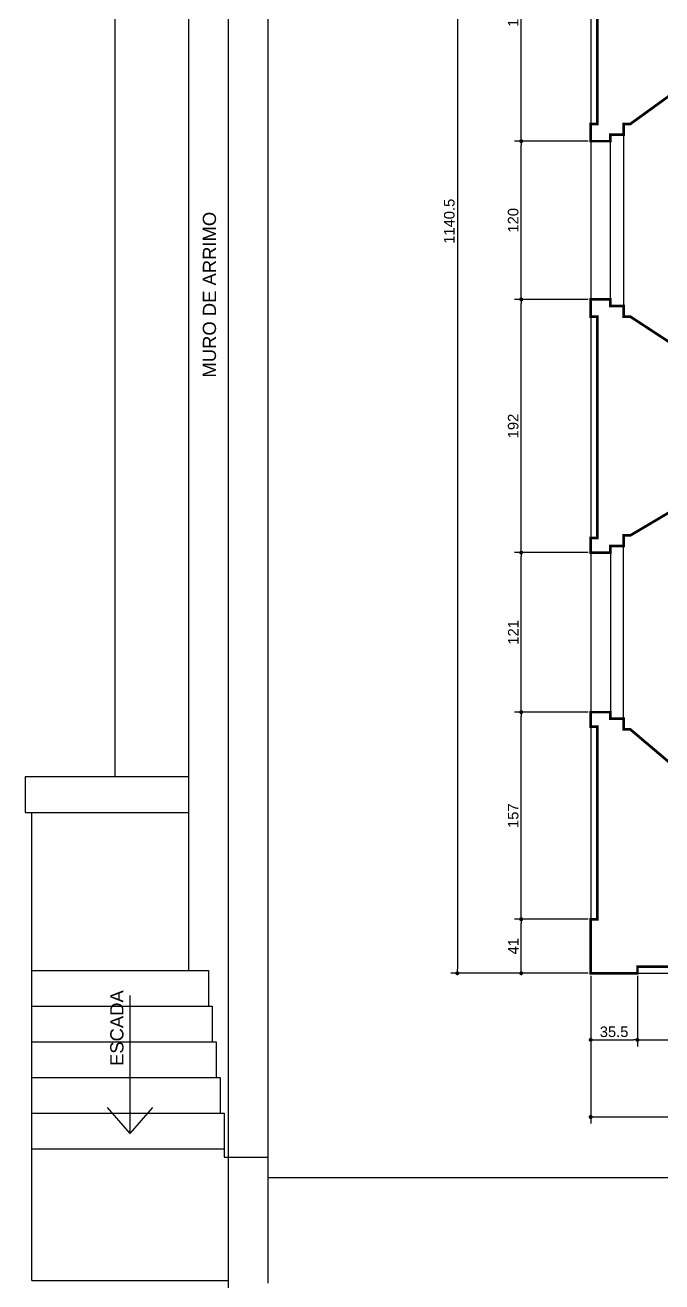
# Model space of a CAD drawing. Extents: x -6873 to 8611, y -8363 to -1732.
# Drawn here: x -6610 to -6127, y -5676 to -4723 of the extents above; entities that cross this region are included whole.
import ezdxf

# ---------------------------------------------------------------- set-up
doc = ezdxf.new("R2010")
doc.units = 0
doc.header["$PDMODE"] = 35
doc.layers.get('0').update_dxf_attribs({"linetype": 'CONTINUOUS'})
doc.layers.get('DEFPOINTS').update_dxf_attribs({"linetype": 'CONTINUOUS'})
for name, color, linetype in [('COTA', 7, 'CONTINUOUS'), ('PAREDE', 7, 'CONTINUOUS'), ('PAREDE_FINA', 7, 'CONTINUOUS')]:
    doc.layers.add(name, color=color, linetype=linetype)
doc.styles.add('TEXTO', font='ARIAL.TTF')
doc.dimstyles.new('COTA', dxfattribs={"dimtxt": 8, "dimasz": 3, "dimexe": 5, "dimexo": 2, "dimgap": 2, "dimtad": 1, "dimdec": 1, "dimdsep": 46, "dimtxsty": 'TEXTO', "dimblk1": 'DOT', "dimblk2": 'DOT', "dimsah": 1, "dimcen": 0, "dimclrd": 256, "dimclre": 256, "dimclrt": 256, "dimadec": 0, "dimazin": 0, "dimtfac": 1, "dimtdec": 4, "dimtmove": 0, "dimatfit": 3, "dimldrblk": 'DOT', "dimfxl": 1, "dimtolj": 1, "dimtzin": 0, "dimarcsym": 0})

# ---------------------------------------------------------------- blocks, each defined once
blk = doc.blocks.new('_DOT')
at = {"color": 0, "linetype": 'ByBlock'}
blk.add_line((-0.5, 0), (-1, 0), dxfattribs=at)
at = {"color": 0, "linetype": 'ByBlock', "const_width": 0.5}
blk.add_lwpolyline([(-0.25, 0, 1), (0.25, 0, 1)], format="xyb", close=True, dxfattribs=at)
blk = doc.blocks.new('*D1')
at = {"layer": 'COTA', "lineweight": -2}
for p, q in [((-6145.11, -5443.66), (-6145.11, -5497.16)), ((-5975.61, -5443.66), (-5975.61, -5497.16)), ((-6142.11, -5492.16), (-5978.61, -5492.16))]:
    blk.add_line(p, q, dxfattribs=at)
at = {"layer": 'DEFPOINTS', "color": 0}
for p in [(-6145.11, -5441.66), (-5975.61, -5441.66), (-5975.61, -5492.16)]:
    blk.add_point(p, dxfattribs=at)
at = {"layer": 'COTA', "lineweight": -2, "xscale": 3, "yscale": 3, "zscale": 3, "rotation": 180}
blk.add_blockref('_DOT', (-6145.11, -5492.16), dxfattribs=at)
at = {"layer": 'COTA', "lineweight": -2, "xscale": 3, "yscale": 3, "zscale": 3}
blk.add_blockref('_DOT', (-5975.61, -5492.16), dxfattribs=at)
at = {"layer": 'COTA', "insert": (-6060.36, -5486.08), "char_height": 8, "attachment_point": 5, "style": 'TEXTO'}
blk.add_mtext('\\A1;169.5', dxfattribs=at)
blk = doc.blocks.new('*D32')
at = {"layer": 'COTA', "lineweight": -2}
for p, q in [((-6182.61, -5400.66), (-6238.3, -5400.66)), ((-6233.3, -5438.66), (-6233.3, -5403.66)), ((-6182.61, -5441.66), (-6238.3, -5441.66))]:
    blk.add_line(p, q, dxfattribs=at)
at = {"layer": 'DEFPOINTS', "color": 0}
for p in [(-6233.3, -5400.66), (-6180.61, -5400.66), (-6180.61, -5441.66)]:
    blk.add_point(p, dxfattribs=at)
at = {"layer": 'COTA', "lineweight": -2, "xscale": 3, "yscale": 3, "zscale": 3}
for p, rotation in [((-6233.3, -5400.66), 90), ((-6233.3, -5441.66), 270)]:
    blk.add_blockref('_DOT', p, dxfattribs=dict(at, rotation=rotation))
at = {"layer": 'COTA', "insert": (-6239.31, -5421.16), "char_height": 8, "attachment_point": 5, "rotation": 90, "style": 'TEXTO'}
blk.add_mtext('\\A1;41', dxfattribs=at)
blk = doc.blocks.new('*D33')
at = {"layer": 'COTA', "lineweight": -2}
for p, q in [((-6182.61, -5243.66), (-6238.3, -5243.66)), ((-6233.3, -5397.66), (-6233.3, -5246.66)), ((-6182.61, -5400.66), (-6238.3, -5400.66))]:
    blk.add_line(p, q, dxfattribs=at)
at = {"layer": 'DEFPOINTS', "color": 0}
for p in [(-6233.3, -5243.66), (-6180.61, -5243.66), (-6180.61, -5400.66)]:
    blk.add_point(p, dxfattribs=at)
at = {"layer": 'COTA', "lineweight": -2, "xscale": 3, "yscale": 3, "zscale": 3}
for p, rotation in [((-6233.3, -5243.66), 90), ((-6233.3, -5400.66), 270)]:
    blk.add_blockref('_DOT', p, dxfattribs=dict(at, rotation=rotation))
at = {"layer": 'COTA', "insert": (-6239.38, -5322.16), "char_height": 8, "attachment_point": 5, "rotation": 90, "style": 'TEXTO'}
blk.add_mtext('\\A1;157', dxfattribs=at)
blk = doc.blocks.new('*D34')
at = {"layer": 'COTA', "lineweight": -2}
for p, q in [((-6182.61, -5122.66), (-6238.3, -5122.66)), ((-6233.3, -5240.66), (-6233.3, -5125.66)), ((-6184.61, -5243.66), (-6238.3, -5243.66))]:
    blk.add_line(p, q, dxfattribs=at)
at = {"layer": 'DEFPOINTS', "color": 0}
for p in [(-6233.3, -5122.66), (-6180.61, -5122.66), (-6182.61, -5243.66)]:
    blk.add_point(p, dxfattribs=at)
at = {"layer": 'COTA', "lineweight": -2, "xscale": 3, "yscale": 3, "zscale": 3}
for p, rotation in [((-6233.3, -5122.66), 90), ((-6233.3, -5243.66), 270)]:
    blk.add_blockref('_DOT', p, dxfattribs=dict(at, rotation=rotation))
at = {"layer": 'COTA', "insert": (-6239.31, -5183.16), "char_height": 8, "attachment_point": 5, "rotation": 90, "style": 'TEXTO'}
blk.add_mtext('\\A1;121', dxfattribs=at)
blk = doc.blocks.new('*D35')
at = {"layer": 'COTA', "lineweight": -2}
for p, q in [((-6182.61, -4930.66), (-6238.3, -4930.66)), ((-6233.3, -5119.66), (-6233.3, -4933.66)), ((-6182.61, -5122.66), (-6238.3, -5122.66))]:
    blk.add_line(p, q, dxfattribs=at)
at = {"layer": 'DEFPOINTS', "color": 0}
for p in [(-6233.3, -4930.66), (-6180.61, -4930.66), (-6180.61, -5122.66)]:
    blk.add_point(p, dxfattribs=at)
at = {"layer": 'COTA', "lineweight": -2, "xscale": 3, "yscale": 3, "zscale": 3}
for p, rotation in [((-6233.3, -4930.66), 90), ((-6233.3, -5122.66), 270)]:
    blk.add_blockref('_DOT', p, dxfattribs=dict(at, rotation=rotation))
at = {"layer": 'COTA', "insert": (-6239.38, -5026.66), "char_height": 8, "attachment_point": 5, "rotation": 90, "style": 'TEXTO'}
blk.add_mtext('\\A1;192', dxfattribs=at)
blk = doc.blocks.new('*D36')
at = {"layer": 'COTA', "lineweight": -2}
for p, q in [((-6182.61, -4810.66), (-6238.3, -4810.66)), ((-6233.3, -4927.66), (-6233.3, -4813.66)), ((-6182.61, -4930.66), (-6238.3, -4930.66))]:
    blk.add_line(p, q, dxfattribs=at)
at = {"layer": 'DEFPOINTS', "color": 0}
for p in [(-6233.3, -4810.66), (-6180.61, -4810.66), (-6180.61, -4930.66)]:
    blk.add_point(p, dxfattribs=at)
at = {"layer": 'COTA', "lineweight": -2, "xscale": 3, "yscale": 3, "zscale": 3}
for p, rotation in [((-6233.3, -4810.66), 90), ((-6233.3, -4930.66), 270)]:
    blk.add_blockref('_DOT', p, dxfattribs=dict(at, rotation=rotation))
at = {"layer": 'COTA', "insert": (-6239.38, -4870.66), "char_height": 8, "attachment_point": 5, "rotation": 90, "style": 'TEXTO'}
blk.add_mtext('\\A1;120', dxfattribs=at)
blk = doc.blocks.new('*D40')
at = {"layer": 'COTA', "lineweight": -2}
for p, q in [((-6182.61, -4618.66), (-6238.3, -4618.66)), ((-6233.3, -4807.66), (-6233.3, -4621.66)), ((-6182.61, -4810.66), (-6238.3, -4810.66))]:
    blk.add_line(p, q, dxfattribs=at)
at = {"layer": 'DEFPOINTS', "color": 0}
for p in [(-6233.3, -4618.66), (-6180.61, -4618.66), (-6180.61, -4810.66)]:
    blk.add_point(p, dxfattribs=at)
at = {"layer": 'COTA', "lineweight": -2, "xscale": 3, "yscale": 3, "zscale": 3}
for p, rotation in [((-6233.3, -4618.66), 90), ((-6233.3, -4810.66), 270)]:
    blk.add_blockref('_DOT', p, dxfattribs=dict(at, rotation=rotation))
at = {"layer": 'COTA', "insert": (-6239.38, -4714.66), "char_height": 8, "attachment_point": 5, "rotation": 90, "style": 'TEXTO'}
blk.add_mtext('\\A1;192', dxfattribs=at)
blk = doc.blocks.new('*D108')
at = {"layer": 'COTA', "lineweight": -2}
for p, q in [((-6180.61, -5443.66), (-6180.61, -5497.16)), ((-6145.11, -5443.66), (-6145.11, -5497.16)), ((-6177.61, -5492.16), (-6148.11, -5492.16))]:
    blk.add_line(p, q, dxfattribs=at)
at = {"layer": 'DEFPOINTS', "color": 0}
for p in [(-6180.61, -5441.66), (-6145.11, -5441.66), (-6145.11, -5492.16)]:
    blk.add_point(p, dxfattribs=at)
at = {"layer": 'COTA', "lineweight": -2, "xscale": 3, "yscale": 3, "zscale": 3, "rotation": 180}
blk.add_blockref('_DOT', (-6180.61, -5492.16), dxfattribs=at)
at = {"layer": 'COTA', "lineweight": -2, "xscale": 3, "yscale": 3, "zscale": 3}
blk.add_blockref('_DOT', (-6145.11, -5492.16), dxfattribs=at)
at = {"layer": 'COTA', "insert": (-6162.86, -5486.07), "char_height": 8, "attachment_point": 5, "style": 'TEXTO'}
blk.add_mtext('\\A1;35.5', dxfattribs=at)
blk = doc.blocks.new('*D134')
at = {"layer": 'COTA', "lineweight": -2}
for p, q in [((-6180.61, -5443.66), (-6180.61, -5555.6)), ((-4547.11, -5443.66), (-4547.11, -5555.6)), ((-6177.61, -5550.6), (-4550.11, -5550.6))]:
    blk.add_line(p, q, dxfattribs=at)
at = {"layer": 'DEFPOINTS', "color": 0}
for p in [(-6180.61, -5441.66), (-4547.11, -5441.66), (-4547.11, -5550.6)]:
    blk.add_point(p, dxfattribs=at)
at = {"layer": 'COTA', "lineweight": -2, "xscale": 3, "yscale": 3, "zscale": 3, "rotation": 180}
blk.add_blockref('_DOT', (-6180.61, -5550.6), dxfattribs=at)
at = {"layer": 'COTA', "lineweight": -2, "xscale": 3, "yscale": 3, "zscale": 3}
blk.add_blockref('_DOT', (-4547.11, -5550.6), dxfattribs=at)
at = {"layer": 'COTA', "insert": (-5363.86, -5544.52), "char_height": 8, "attachment_point": 5, "style": 'TEXTO'}
blk.add_mtext('\\A1;1633.5', dxfattribs=at)
blk = doc.blocks.new('*D135')
at = {"layer": 'COTA', "lineweight": -2}
for p, q in [((-6182.61, -4301.16), (-6286.75, -4301.16)), ((-6281.75, -4304.16), (-6281.75, -5438.66)), ((-6182.61, -5441.66), (-6286.75, -5441.66))]:
    blk.add_line(p, q, dxfattribs=at)
at = {"layer": 'DEFPOINTS', "color": 0}
for p in [(-6180.61, -4301.16), (-6281.75, -5441.66), (-6180.61, -5441.66)]:
    blk.add_point(p, dxfattribs=at)
at = {"layer": 'COTA', "lineweight": -2, "xscale": 3, "yscale": 3, "zscale": 3}
for p, rotation in [((-6281.75, -4301.16), 90), ((-6281.75, -5441.66), 270)]:
    blk.add_blockref('_DOT', p, dxfattribs=dict(at, rotation=rotation))
at = {"layer": 'COTA', "insert": (-6287.83, -4871.41), "char_height": 8, "attachment_point": 5, "rotation": 90, "style": 'TEXTO'}
blk.add_mtext('\\A1;1140.5', dxfattribs=at)

msp = doc.modelspace()

# ---------------------------------------------------------------- linework, layer by layer
at = {"layer": 'PAREDE', "const_width": 2}
msp.add_lwpolyline([(-4924.61, -4897.66), (-5326.86, -4897.66), (-5326.86, -4889.66), (-5336.86, -4889.66), (-5336.86, -4897.66), (-5736.11, -4897.66), (-5736.11, -4730.16), (-6118.11, -4734.66), (-6118.11, -4774.16), (-6150.61, -4797.66), (-6155.61, -4797.66), (-6155.61, -4805.66), (-6165.61, -4805.66), (-6165.61, -4810.66), (-6180.61, -4810.66), (-6180.61, -4797.66), (-6175.61, -4797.66), (-6175.61, -4629.66)], dxfattribs=at)
for points in [[(-6180.61, -5122.66), (-6165.61, -5122.66), (-6165.61, -5117.66), (-6155.61, -5117.66), (-6155.61, -5109.66), (-6150.61, -5109.66), (-6118.11, -5090.41), (-6118.11, -4964.91), (-6150.61, -4943.66), (-6155.61, -4943.66), (-6155.61, -4935.66), (-6165.61, -4935.66), (-6165.61, -4930.66), (-6180.61, -4930.66), (-6180.61, -4943.66), (-6175.61, -4943.66), (-6175.61, -5111.66), (-6180.61, -5111.66)], [(-5975.61, -5441.66), (-5987.11, -5441.66), (-5987.11, -5436.66), (-6145.11, -5436.66), (-6145.11, -5441.66), (-6180.61, -5441.66), (-6180.61, -5400.66), (-6175.61, -5400.66), (-6175.61, -5254.66), (-6180.61, -5254.66), (-6180.61, -5243.66), (-6165.61, -5243.66), (-6165.61, -5248.66), (-6155.61, -5248.66), (-6155.61, -5256.66), (-6150.61, -5256.66), (-6118.11, -5284.16), (-6118.11, -5379.16), (-6017.11, -5379.16), (-5988.61, -5411.66), (-5988.61, -5416.66), (-5980.61, -5416.66), (-5980.61, -5426.66), (-5975.61, -5426.66)]]:
    msp.add_lwpolyline(points, close=True, dxfattribs=at)
at = {"layer": 'PAREDE_FINA'}
msp.add_line((-6530.02, -5563.25), (-6530.02, -5458.63), dxfattribs=at)
for points in [[(-6541.61, -4225.66), (-6541.61, -5292.66)], [(-6485.61, -4225.66), (-6485.61, -5439.66)], [(-6455.61, -4225.66), (-6455.61, -5969.66)], [(-6425.61, -4225.66), (-6425.61, -5676.66)], [(-6180.61, -4629.66), (-6180.61, -4797.66)], [(-6180.61, -4810.66), (-6180.61, -4930.66)], [(-6165.61, -4930.66), (-6165.61, -4810.66)], [(-6155.61, -4805.66), (-6155.61, -4935.66)], [(-6180.61, -4943.66), (-6180.61, -5111.66)], [(-6180.61, -5122.66), (-6180.61, -5243.66)], [(-6165.61, -5122.66), (-6165.61, -5243.66)], [(-6155.61, -5248.66), (-6155.61, -5117.66)], [(-6180.61, -5254.66), (-6180.61, -5400.66)], [(-6609.61, -5292.66), (-6609.61, -5319.66)], [(-6485.61, -5292.66), (-6609.61, -5292.66)], [(-6609.61, -5319.66), (-6485.61, -5319.66)], [(-6604.61, -5674.66), (-6604.61, -5319.66)], [(-6604.61, -5439.66), (-6470.61, -5439.66)], [(-6470.61, -5439.66), (-6470.61, -5466.66)], [(-6145.11, -5441.66), (-5987.11, -5441.66)], [(-6604.61, -5466.66), (-6467.61, -5466.66)], [(-6467.61, -5466.66), (-6467.61, -5493.66)], [(-6604.61, -5493.66), (-6464.61, -5493.66)], [(-6464.61, -5493.66), (-6464.61, -5520.66)], [(-6604.61, -5520.66), (-6461.61, -5520.66)], [(-6461.61, -5520.66), (-6461.61, -5547.66)], [(-6530.02, -5563.25), (-6547.2, -5543.32)], [(-6530.02, -5563.25), (-6512.83, -5543.32)], [(-6604.61, -5547.66), (-6458.61, -5547.66)], [(-6458.61, -5547.66), (-6458.61, -5581.19), (-6425.61, -5581.19)], [(-6604.61, -5574.66), (-6458.61, -5574.66)], [(-6016.11, -5596.66), (-6425.61, -5596.66)], [(-6604.61, -5674.66), (-6455.61, -5674.66)]]:
    msp.add_lwpolyline(points, dxfattribs=at)

# ---------------------------------------------------------------- texts
at = {"layer": 'PAREDE_FINA', "style": 'TEXTO'}
for s, p in [('MURO DE ARRIMO', (-6464.82, -4989.93)), ('ESCADA', (-6535.03, -5511.96))]:
    msp.add_text(s, height=10, rotation=90, dxfattribs=at).set_placement(p)

# ---------------------------------------------------------------- dimensions: what is measured, and where the dimension line sits
at = {"layer": 'COTA'}
for base, p1, p2, picture, middle in [((-6281.75, -5441.66), (-6180.61, -4301.16), (-6180.61, -5441.66), '*D135', (-6287.83, -4871.41)), ((-6233.3, -4618.66), (-6180.61, -4810.66), (-6180.61, -4618.66), '*D40', (-6239.38, -4714.66)), ((-6233.3, -4810.66), (-6180.61, -4930.66), (-6180.61, -4810.66), '*D36', (-6239.38, -4870.66)), ((-6233.3, -4930.66), (-6180.61, -5122.66), (-6180.61, -4930.66), '*D35', (-6239.38, -5026.66)), ((-6233.3, -5122.66), (-6182.61, -5243.66), (-6180.61, -5122.66), '*D34', (-6239.31, -5183.16)), ((-6233.3, -5243.66), (-6180.61, -5400.66), (-6180.61, -5243.66), '*D33', (-6239.38, -5322.16)), ((-6233.3, -5400.66), (-6180.61, -5441.66), (-6180.61, -5400.66), '*D32', (-6239.31, -5421.16))]:
    dim = msp.add_linear_dim(base=base, p1=p1, p2=p2, angle=90, dimstyle='COTA', dxfattribs=at)
    dim.commit()
    dim.dimension.update_dxf_attribs({"geometry": picture, "text_midpoint": middle})
for base, p1, p2, picture, middle in [((-6145.11, -5492.16), (-6180.61, -5441.66), (-6145.11, -5441.66), '*D108', (-6162.86, -5486.07)), ((-4547.11, -5550.6), (-6180.61, -5441.66), (-4547.11, -5441.66), '*D134', (-5363.86, -5544.52)), ((-5975.61, -5492.16), (-6145.11, -5441.66), (-5975.61, -5441.66), '*D1', (-6060.36, -5486.08))]:
    dim = msp.add_linear_dim(base=base, p1=p1, p2=p2, dimstyle='COTA', dxfattribs=at)
    dim.commit()
    dim.dimension.update_dxf_attribs({"geometry": picture, "text_midpoint": middle})

doc.saveas('drawing.dxf')
